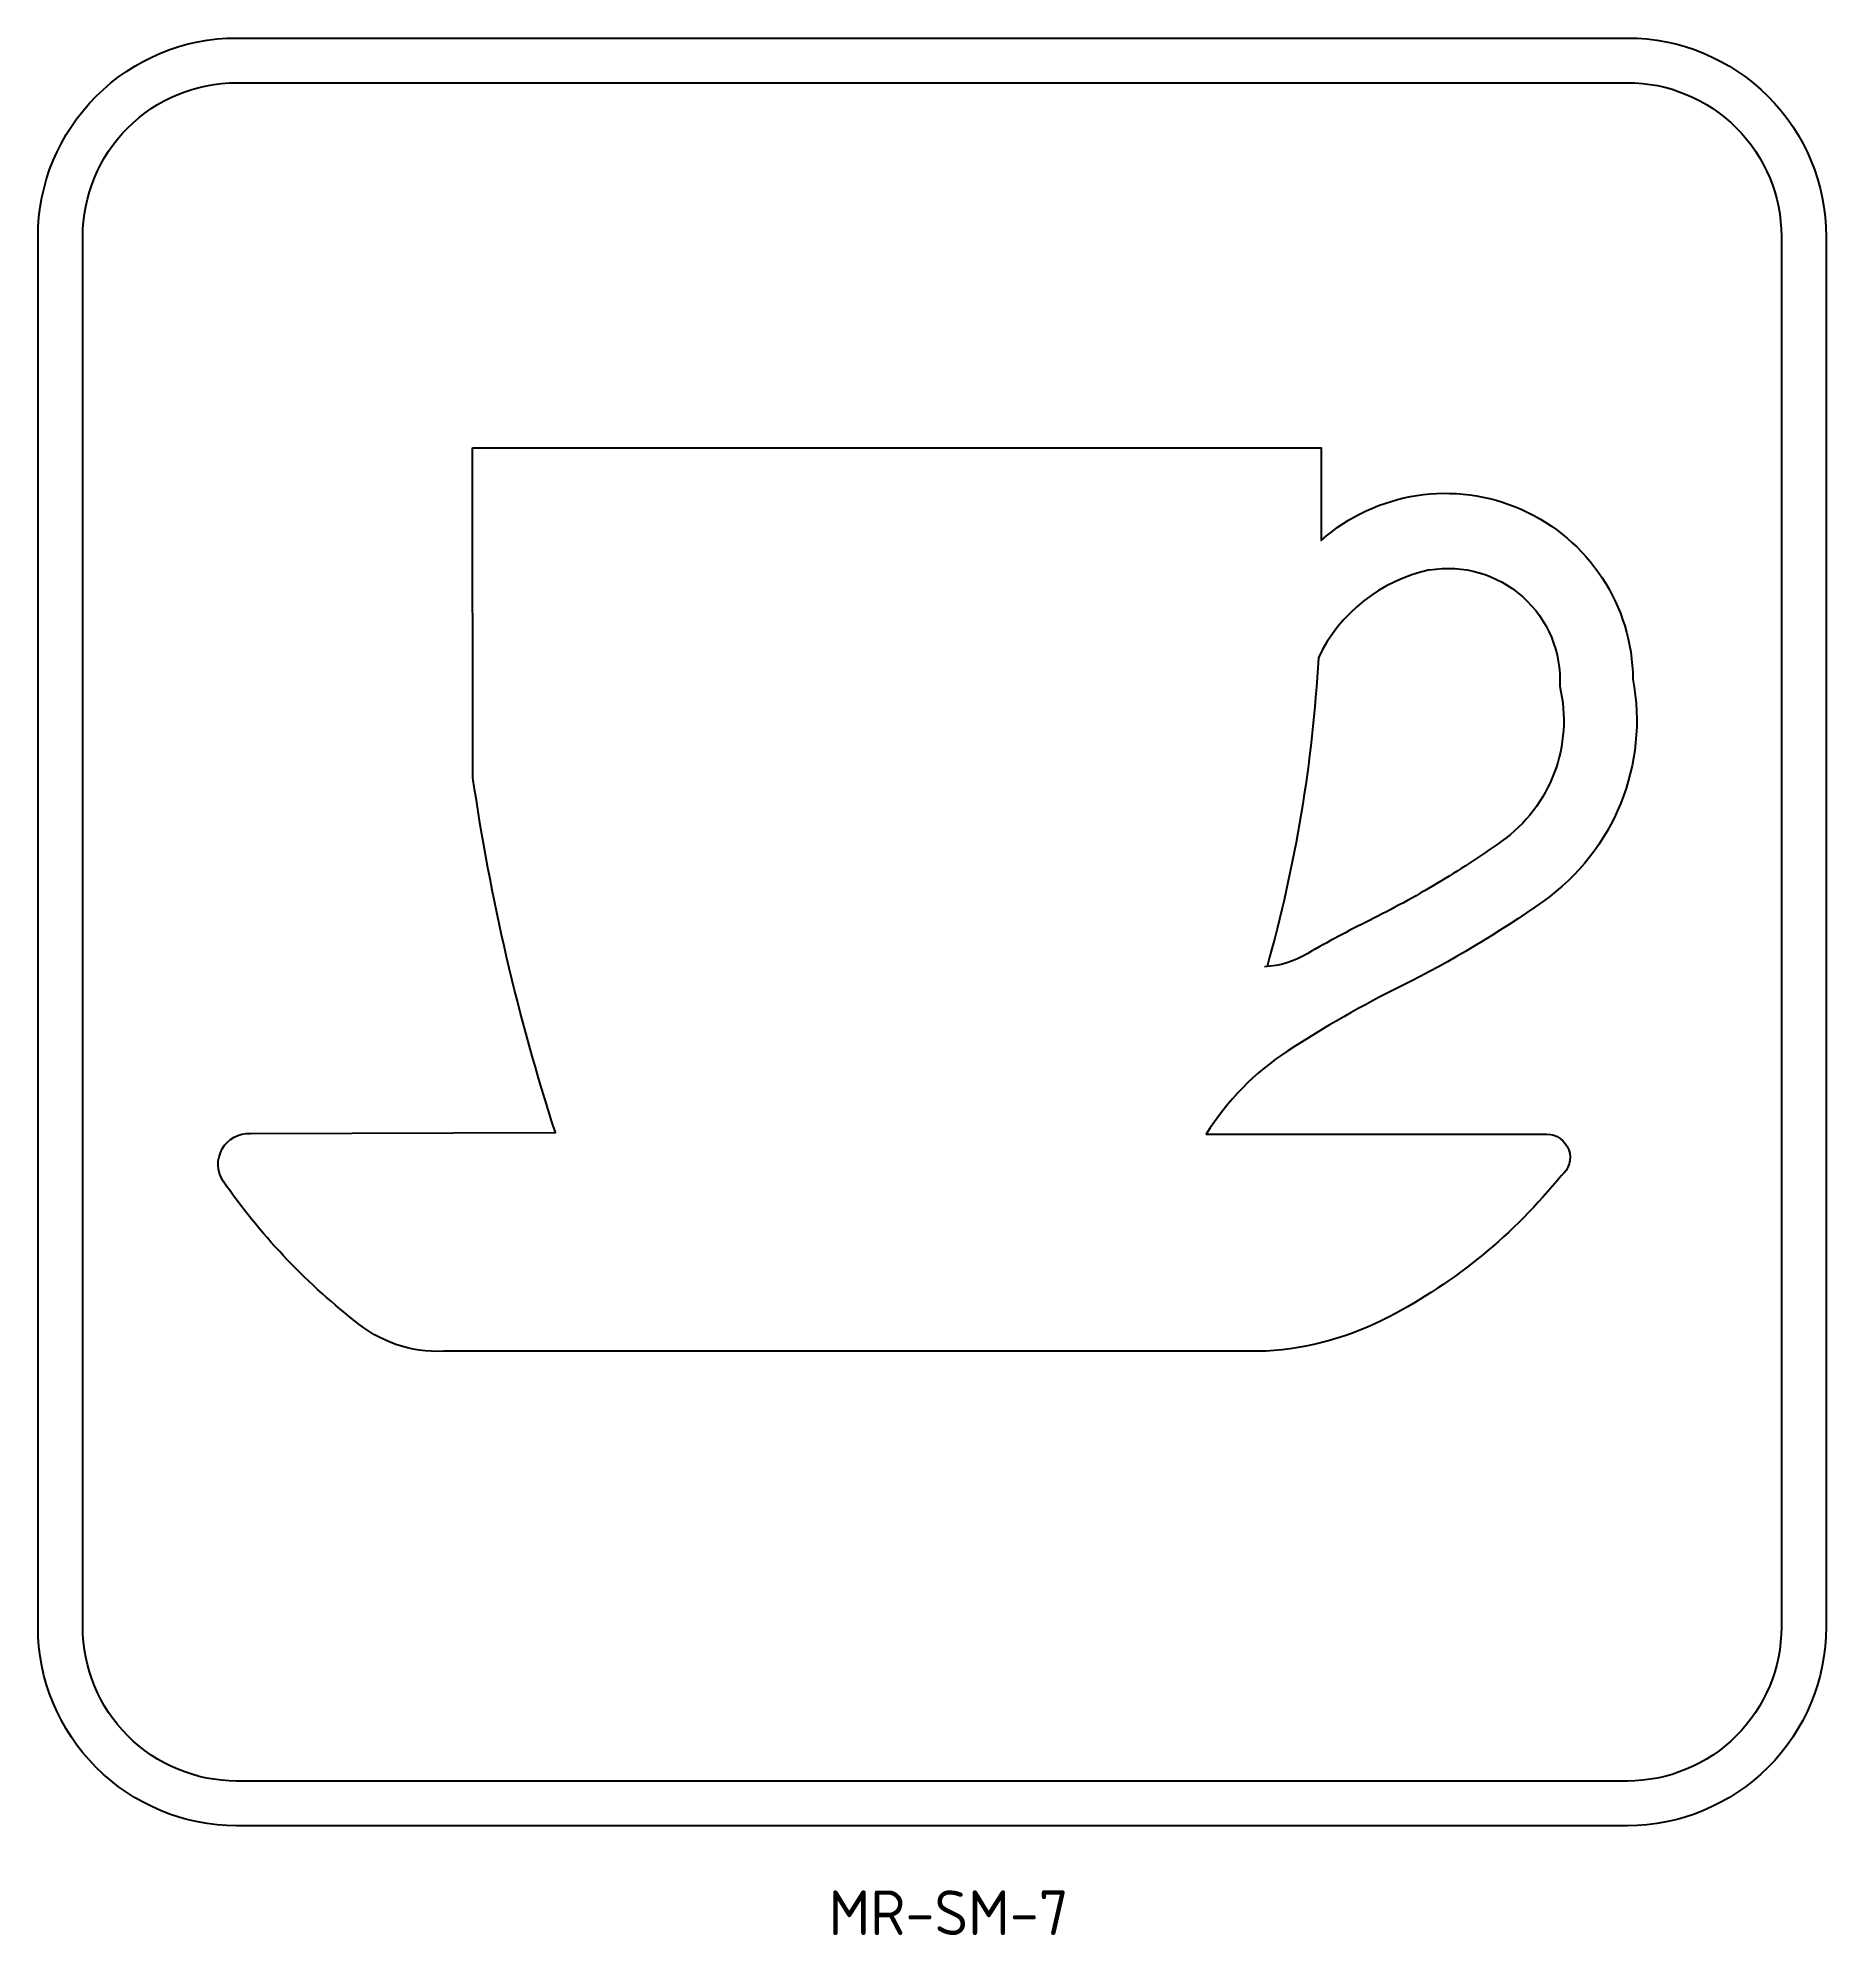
# Model space of a CAD drawing. Extents: x 191 to 311, y 149 to 276.
import ezdxf
from ezdxf.enums import TextEntityAlignment as Align

# ---------------------------------------------------------------- set-up
doc = ezdxf.new("R2010")
doc.units = 0
for name, color, linetype in [('L25', 1, 'CONTINUOUS'), ('L35', 3, 'CONTINUOUS'), ('T25', 1, 'CONTINUOUS')]:
    doc.layers.add(name, color=color, linetype=linetype)
doc.styles.add('ISO', font='iso3098b.shx')

# ---------------------------------------------------------------- blocks, each defined once
blk = doc.blocks.new('S7-472')
at = {"layer": 'L25'}
for points in [[(33.33, 10.996, -0.710787), (33.67, 10.018, -0.102254), (29.631, 6.704, -0.10591), (26.739, 5.896), (7.419, 5.896, -0.191963), (5.326, 6.619, -0.07465), (2.247, 9.891, -0.609443), (2.89, 11.014), (10.052, 11.031, -0.042859), (8.115, 19.367), (8.101, 27.115)], [(8.101, 27.115), (28.034, 27.115), (28.034, 24.942, -0.643474), (35.354, 21.683, -0.293395), (33.252, 16.468, -0.038951), (29.928, 14.48, 0.028854), (27.249, 12.95, 0.110194), (25.336, 10.996), (33.33, 10.996)], [(30.581, 24.248, -0.481198), (33.637, 21.517, -0.305741), (32.26, 17.866, -0.019468), (30.749, 16.88, -0.019468), (29.166, 16.015, 0.014424), (27.717, 15.242, -0.130112), (26.704, 14.928, 0.002761)], [(30.581, 24.248, 0.23352), (27.968, 22.181)], [(27.968, 22.181, -0.054781), (26.762, 14.931, -0.054781)]]:
    blk.add_lwpolyline(points, format="xyb", dxfattribs=at)

msp = doc.modelspace()

# ---------------------------------------------------------------- linework, layer by layer
at = {"layer": 'L35', "linetype": 'Continuous'}
for points in [[(190.81, 169.3), (190.81, 262.63, -0.414214), (204.14, 275.96), (297.47, 275.96, -0.414214), (310.81, 262.63), (310.81, 169.3, -0.414214), (297.47, 155.96), (204.14, 155.96, -0.414214)], [(204.14, 272.96), (297.47, 272.96, -0.414214), (307.81, 262.63), (307.81, 169.3, -0.414214), (297.47, 158.96), (204.14, 158.96, -0.414214), (193.81, 169.3), (193.81, 262.63, -0.414214)]]:
    msp.add_lwpolyline(points, format="xyb", close=True, dxfattribs=at)

# ---------------------------------------------------------------- block references
at = {"layer": 'L25', "linetype": 'Continuous', "xscale": 2.857723577235773, "yscale": 2.857723577235773, "zscale": 2.857723577235773}
msp.add_blockref('S7-472', (196.81, 170.96), dxfattribs=at)

# ---------------------------------------------------------------- texts
at = {"layer": 'T25', "color": 3, "style": 'ISO'}
msp.add_text('MR-SM-7', height=3, dxfattribs=at).set_placement((251.92, 148.62), align=Align.CENTER)

doc.saveas('drawing.dxf')
